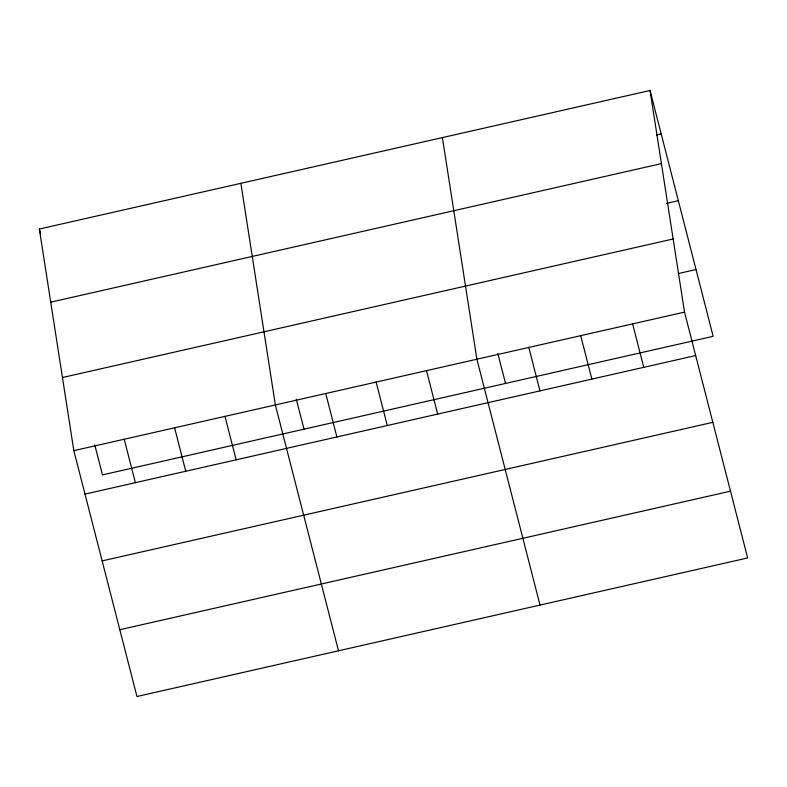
<?xml version="1.0" encoding="UTF-8"?>
<svg xmlns="http://www.w3.org/2000/svg" width="787" height="787" viewBox="0 0 787 787"><rect width="100%" height="100%" fill="white"/><g stroke="black" fill="none" stroke-linecap="round" stroke-linejoin="round"><path stroke-width="1.18" d="M650.042 90.485L684.523 312.114L747.65 557.963L136.958 696.515L73.84 450.666L39.35 229.037L650.042 90.485L713.16 336.334L102.477 474.886L94.784 444.94M656.476 134.99L661.198 133.918M50.732 302.169L661.424 163.617M666.55 203.39L678.345 200.715M62.458 377.524L673.151 238.973M678.315 273.551L696.013 269.538M73.84 450.666L684.523 312.114M84.986 494.108L695.678 355.557M102.143 560.905L712.825 422.353M119.811 629.718L730.503 491.177M632.62 323.89L643.766 367.332M580.708 335.665L591.863 379.108M528.805 347.451L539.951 390.883M497.846 353.501L505.529 383.436M540.02 605.075L476.892 359.226L442.402 137.587M426.505 370.657L437.661 414.09M376.127 382.089L387.283 425.521M325.749 393.52L336.895 436.952M296.315 399.216L303.998 429.161M338.489 650.8L275.361 404.941L240.881 183.312M224.984 416.372L236.139 459.815M174.596 427.803L185.752 471.246M124.218 439.235L135.374 482.677M39.35 229.037L40.56 233.729"/></g></svg>
